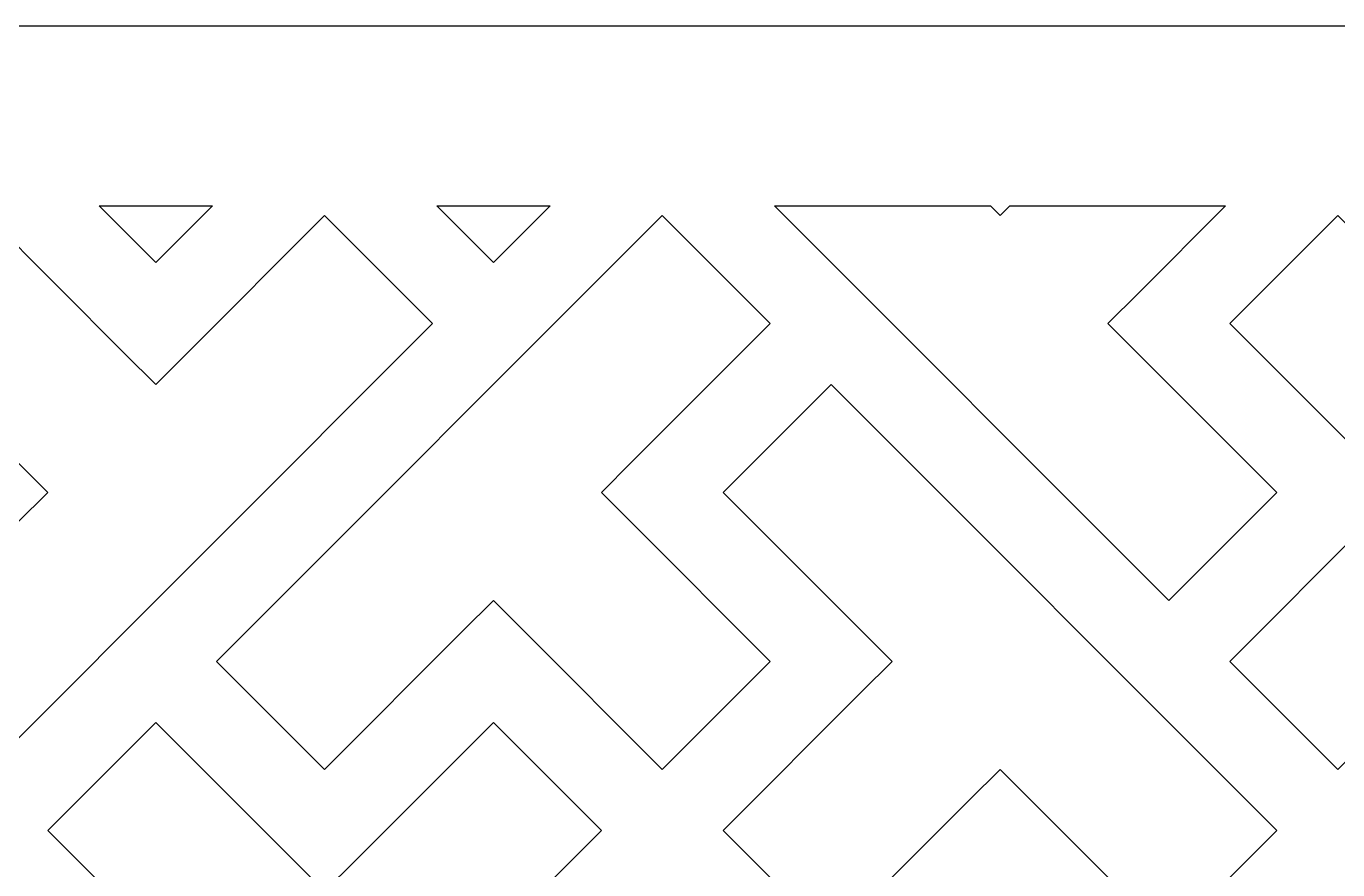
# Model space of a CAD drawing. Header units: centimetres. Extents: x -27.5 to -21.4, y -9.5 to 3.
# Drawn here: x -26.309 to -24.455, y -4.602 to -3.41 of the extents above; entities that cross this region are included whole.
import ezdxf

# ---------------------------------------------------------------- set-up
doc = ezdxf.new("R2010")
doc.units = ezdxf.units.CM
doc.header["$MEASUREMENT"] = 0
doc.layers.add('layer 1', color=7, linetype='Continuous')

msp = doc.modelspace()

# ---------------------------------------------------------------- linework, layer by layer
at = {"layer": 'layer 1', "color": 7}
for points, knots in [([(-27.5, -3.4105), (-27.5, -3.4105), (-21.4105, -3.4105), (-21.4105, -3.4105), (-21.4105, -3.4105), (-21.4105, -3.4105), (-21.4105, -9.5), (-21.4105, -9.5), (-21.4105, -9.5), (-21.4105, -9.5), (-27.5, -9.5), (-27.5, -9.5), (-27.5, -9.5), (-27.5, -9.5), (-27.5, -3.4105), (-27.5, -3.4105)], [0, 0, 0, 0, 0.2, 0.2, 0.2, 0.2, 0.4, 0.4, 0.4, 0.4, 0.6, 0.6, 0.6, 0.6, 1, 1, 1, 1]), ([(-26.20568, -3.66423), (-26.20568, -3.66423), (-26.12559, -3.74431), (-26.12559, -3.74431), (-26.12559, -3.74431), (-26.12559, -3.74431), (-26.0455, -3.66423), (-26.0455, -3.66423), (-26.0455, -3.66423), (-26.0455, -3.66423), (-26.20568, -3.66423), (-26.20568, -3.66423)], [0, 0, 0, 0, 0.25, 0.25, 0.25, 0.25, 0.5, 0.5, 0.5, 0.5, 1, 1, 1, 1]), ([(-25.72844, -3.66423), (-25.72844, -3.66423), (-25.64835, -3.74431), (-25.64835, -3.74431), (-25.64835, -3.74431), (-25.64835, -3.74431), (-25.56826, -3.66423), (-25.56826, -3.66423), (-25.56826, -3.66423), (-25.56826, -3.66423), (-25.72844, -3.66423), (-25.72844, -3.66423)], [0, 0, 0, 0, 0.25, 0.25, 0.25, 0.25, 0.5, 0.5, 0.5, 0.5, 1, 1, 1, 1]), ([(-25.2512, -3.66423), (-25.2512, -3.66423), (-24.69387, -4.22155), (-24.69387, -4.22155), (-24.69387, -4.22155), (-24.69387, -4.22155), (-24.54136, -4.06905), (-24.54136, -4.06905), (-24.54136, -4.06905), (-24.54136, -4.06905), (-24.73692, -3.87348), (-24.73692, -3.87348), (-24.73692, -3.87348), (-24.73692, -3.87348), (-24.77998, -3.83043), (-24.77998, -3.83043), (-24.77998, -3.83043), (-24.77998, -3.83043), (-24.73692, -3.78737), (-24.73692, -3.78737), (-24.73692, -3.78737), (-24.73692, -3.78737), (-24.61378, -3.66423), (-24.61378, -3.66423), (-24.61378, -3.66423), (-24.61378, -3.66423), (-24.9188, -3.66423), (-24.9188, -3.66423), (-24.9188, -3.66423), (-24.9188, -3.66423), (-24.93249, -3.67792), (-24.93249, -3.67792), (-24.93249, -3.67792), (-24.93249, -3.67792), (-24.94618, -3.66423), (-24.94618, -3.66423), (-24.94618, -3.66423), (-24.94618, -3.66423), (-25.2512, -3.66423), (-25.2512, -3.66423)], [0, 0, 0, 0, 0.0909091, 0.0909091, 0.0909091, 0.0909091, 0.1818182, 0.1818182, 0.1818182, 0.1818182, 0.2727273, 0.2727273, 0.2727273, 0.2727273, 0.3636364, 0.3636364, 0.3636364, 0.3636364, 0.4545455, 0.4545455, 0.4545455, 0.4545455, 0.5454545, 0.5454545, 0.5454545, 0.5454545, 0.6363636, 0.6363636, 0.6363636, 0.6363636, 0.7272727, 0.7272727, 0.7272727, 0.7272727, 0.8181818, 0.8181818, 0.8181818, 0.8181818, 1, 1, 1, 1]), ([(-26.51672, -4.30767), (-26.51672, -4.30767), (-26.36421, -4.46017), (-26.36421, -4.46017), (-26.36421, -4.46017), (-26.36421, -4.46017), (-25.73446, -3.83043), (-25.73446, -3.83043), (-25.73446, -3.83043), (-25.73446, -3.83043), (-25.88697, -3.67792), (-25.88697, -3.67792), (-25.88697, -3.67792), (-25.88697, -3.67792), (-26.08253, -3.87348), (-26.08253, -3.87348), (-26.08253, -3.87348), (-26.08253, -3.87348), (-26.12559, -3.91654), (-26.12559, -3.91654), (-26.12559, -3.91654), (-26.12559, -3.91654), (-26.16865, -3.87348), (-26.16865, -3.87348), (-26.16865, -3.87348), (-26.16865, -3.87348), (-26.36421, -3.67792), (-26.36421, -3.67792), (-26.36421, -3.67792), (-26.36421, -3.67792), (-26.36421, -3.67792), (-26.36421, -3.67792), (-26.36421, -3.67792), (-26.36421, -3.67792), (-26.51672, -3.83043), (-26.51672, -3.83043), (-26.51672, -3.83043), (-26.51672, -3.83043), (-26.32116, -4.02599), (-26.32116, -4.02599), (-26.32116, -4.02599), (-26.32116, -4.02599), (-26.2781, -4.06905), (-26.2781, -4.06905), (-26.2781, -4.06905), (-26.2781, -4.06905), (-26.32116, -4.1121), (-26.32116, -4.1121), (-26.32116, -4.1121), (-26.32116, -4.1121), (-26.51672, -4.30767), (-26.51672, -4.30767)], [0, 0, 0, 0, 0.0714286, 0.0714286, 0.0714286, 0.0714286, 0.1428571, 0.1428571, 0.1428571, 0.1428571, 0.2142857, 0.2142857, 0.2142857, 0.2142857, 0.2857143, 0.2857143, 0.2857143, 0.2857143, 0.3571429, 0.3571429, 0.3571429, 0.3571429, 0.4285714, 0.4285714, 0.4285714, 0.4285714, 0.5, 0.5, 0.5, 0.5, 0.5714286, 0.5714286, 0.5714286, 0.5714286, 0.6428571, 0.6428571, 0.6428571, 0.6428571, 0.7142857, 0.7142857, 0.7142857, 0.7142857, 0.7857143, 0.7857143, 0.7857143, 0.7857143, 0.8571429, 0.8571429, 0.8571429, 0.8571429, 1, 1, 1, 1]), ([(-25.40973, -3.67792), (-25.40973, -3.67792), (-26.03948, -4.30767), (-26.03948, -4.30767), (-26.03948, -4.30767), (-26.03948, -4.30767), (-25.88697, -4.46017), (-25.88697, -4.46017), (-25.88697, -4.46017), (-25.88697, -4.46017), (-25.69141, -4.26461), (-25.69141, -4.26461), (-25.69141, -4.26461), (-25.69141, -4.26461), (-25.64835, -4.22155), (-25.64835, -4.22155), (-25.64835, -4.22155), (-25.64835, -4.22155), (-25.60529, -4.26461), (-25.60529, -4.26461), (-25.60529, -4.26461), (-25.60529, -4.26461), (-25.40973, -4.46017), (-25.40973, -4.46017), (-25.40973, -4.46017), (-25.40973, -4.46017), (-25.25722, -4.30767), (-25.25722, -4.30767), (-25.25722, -4.30767), (-25.25722, -4.30767), (-25.45279, -4.1121), (-25.45279, -4.1121), (-25.45279, -4.1121), (-25.45279, -4.1121), (-25.49584, -4.06905), (-25.49584, -4.06905), (-25.49584, -4.06905), (-25.49584, -4.06905), (-25.45279, -4.02599), (-25.45279, -4.02599), (-25.45279, -4.02599), (-25.45279, -4.02599), (-25.25722, -3.83043), (-25.25722, -3.83043), (-25.25722, -3.83043), (-25.25722, -3.83043), (-25.40973, -3.67792), (-25.40973, -3.67792)], [0, 0, 0, 0, 0.0769231, 0.0769231, 0.0769231, 0.0769231, 0.1538462, 0.1538462, 0.1538462, 0.1538462, 0.2307692, 0.2307692, 0.2307692, 0.2307692, 0.3076923, 0.3076923, 0.3076923, 0.3076923, 0.3846154, 0.3846154, 0.3846154, 0.3846154, 0.4615385, 0.4615385, 0.4615385, 0.4615385, 0.5384615, 0.5384615, 0.5384615, 0.5384615, 0.6153846, 0.6153846, 0.6153846, 0.6153846, 0.6923077, 0.6923077, 0.6923077, 0.6923077, 0.7692308, 0.7692308, 0.7692308, 0.7692308, 0.8461538, 0.8461538, 0.8461538, 0.8461538, 1, 1, 1, 1]), ([(-25.40973, -3.67792), (-25.40973, -3.67792), (-25.40973, -3.67792), (-25.40973, -3.67792), (-25.40973, -3.67792), (-25.40973, -3.67792), (-25.40973, -3.67792), (-25.40973, -3.67792)], [0, 0, 0, 0, 0.3333333, 0.3333333, 0.3333333, 0.3333333, 1, 1, 1, 1]), ([(-25.25722, -3.83043), (-25.25722, -3.83043), (-25.40973, -3.67792), (-25.40973, -3.67792), (-25.40973, -3.67792), (-25.40973, -3.67792), (-25.25722, -3.83043), (-25.25722, -3.83043)], [0, 0, 0, 0, 0.3333333, 0.3333333, 0.3333333, 0.3333333, 1, 1, 1, 1]), ([(-24.60776, -4.30767), (-24.60776, -4.30767), (-24.45525, -4.46017), (-24.45525, -4.46017), (-24.45525, -4.46017), (-24.45525, -4.46017), (-23.8255, -3.83043), (-23.8255, -3.83043), (-23.8255, -3.83043), (-23.8255, -3.83043), (-23.97801, -3.67792), (-23.97801, -3.67792), (-23.97801, -3.67792), (-23.97801, -3.67792), (-24.17357, -3.87348), (-24.17357, -3.87348), (-24.17357, -3.87348), (-24.17357, -3.87348), (-24.21663, -3.91654), (-24.21663, -3.91654), (-24.21663, -3.91654), (-24.21663, -3.91654), (-24.25968, -3.87348), (-24.25968, -3.87348), (-24.25968, -3.87348), (-24.25968, -3.87348), (-24.45525, -3.67792), (-24.45525, -3.67792), (-24.45525, -3.67792), (-24.45525, -3.67792), (-24.45525, -3.67792), (-24.45525, -3.67792), (-24.45525, -3.67792), (-24.45525, -3.67792), (-24.45525, -3.67792), (-24.45525, -3.67792), (-24.45525, -3.67792), (-24.45525, -3.67792), (-24.60776, -3.83043), (-24.60776, -3.83043), (-24.60776, -3.83043), (-24.60776, -3.83043), (-24.41219, -4.02599), (-24.41219, -4.02599), (-24.41219, -4.02599), (-24.41219, -4.02599), (-24.36914, -4.06905), (-24.36914, -4.06905), (-24.36914, -4.06905), (-24.36914, -4.06905), (-24.41219, -4.1121), (-24.41219, -4.1121), (-24.41219, -4.1121), (-24.41219, -4.1121), (-24.60776, -4.30767), (-24.60776, -4.30767)], [0, 0, 0, 0, 0.0666667, 0.0666667, 0.0666667, 0.0666667, 0.1333333, 0.1333333, 0.1333333, 0.1333333, 0.2, 0.2, 0.2, 0.2, 0.2666667, 0.2666667, 0.2666667, 0.2666667, 0.3333333, 0.3333333, 0.3333333, 0.3333333, 0.4, 0.4, 0.4, 0.4, 0.4666667, 0.4666667, 0.4666667, 0.4666667, 0.5333333, 0.5333333, 0.5333333, 0.5333333, 0.6, 0.6, 0.6, 0.6, 0.6666667, 0.6666667, 0.6666667, 0.6666667, 0.7333333, 0.7333333, 0.7333333, 0.7333333, 0.8, 0.8, 0.8, 0.8, 0.8666667, 0.8666667, 0.8666667, 0.8666667, 1, 1, 1, 1]), ([(-24.54136, -4.54629), (-24.54136, -4.54629), (-25.17111, -3.91654), (-25.17111, -3.91654), (-25.17111, -3.91654), (-25.17111, -3.91654), (-25.32362, -4.06905), (-25.32362, -4.06905), (-25.32362, -4.06905), (-25.32362, -4.06905), (-25.12805, -4.26461), (-25.12805, -4.26461), (-25.12805, -4.26461), (-25.12805, -4.26461), (-25.085, -4.30767), (-25.085, -4.30767), (-25.085, -4.30767), (-25.085, -4.30767), (-25.12805, -4.35072), (-25.12805, -4.35072), (-25.12805, -4.35072), (-25.12805, -4.35072), (-25.32362, -4.54629), (-25.32362, -4.54629), (-25.32362, -4.54629), (-25.32362, -4.54629), (-25.32362, -4.54629), (-25.32362, -4.54629), (-25.32362, -4.54629), (-25.32362, -4.54629), (-25.17111, -4.6988), (-25.17111, -4.6988), (-25.17111, -4.6988), (-25.17111, -4.6988), (-24.97554, -4.50323), (-24.97554, -4.50323), (-24.97554, -4.50323), (-24.97554, -4.50323), (-24.93249, -4.46017), (-24.93249, -4.46017), (-24.93249, -4.46017), (-24.93249, -4.46017), (-24.88943, -4.50323), (-24.88943, -4.50323), (-24.88943, -4.50323), (-24.88943, -4.50323), (-24.69387, -4.6988), (-24.69387, -4.6988), (-24.69387, -4.6988), (-24.69387, -4.6988), (-24.54136, -4.54629), (-24.54136, -4.54629)], [0, 0, 0, 0, 0.0714286, 0.0714286, 0.0714286, 0.0714286, 0.1428571, 0.1428571, 0.1428571, 0.1428571, 0.2142857, 0.2142857, 0.2142857, 0.2142857, 0.2857143, 0.2857143, 0.2857143, 0.2857143, 0.3571429, 0.3571429, 0.3571429, 0.3571429, 0.4285714, 0.4285714, 0.4285714, 0.4285714, 0.5, 0.5, 0.5, 0.5, 0.5714286, 0.5714286, 0.5714286, 0.5714286, 0.6428571, 0.6428571, 0.6428571, 0.6428571, 0.7142857, 0.7142857, 0.7142857, 0.7142857, 0.7857143, 0.7857143, 0.7857143, 0.7857143, 0.8571429, 0.8571429, 0.8571429, 0.8571429, 1, 1, 1, 1]), ([(-26.2781, -4.54629), (-26.2781, -4.54629), (-25.64835, -5.17604), (-25.64835, -5.17604), (-25.64835, -5.17604), (-25.64835, -5.17604), (-25.49584, -5.02353), (-25.49584, -5.02353), (-25.49584, -5.02353), (-25.49584, -5.02353), (-25.69141, -4.82796), (-25.69141, -4.82796), (-25.69141, -4.82796), (-25.69141, -4.82796), (-25.73446, -4.78491), (-25.73446, -4.78491), (-25.73446, -4.78491), (-25.73446, -4.78491), (-25.69141, -4.74185), (-25.69141, -4.74185), (-25.69141, -4.74185), (-25.69141, -4.74185), (-25.49584, -4.54629), (-25.49584, -4.54629), (-25.49584, -4.54629), (-25.49584, -4.54629), (-25.64835, -4.39378), (-25.64835, -4.39378), (-25.64835, -4.39378), (-25.64835, -4.39378), (-25.84391, -4.58934), (-25.84391, -4.58934), (-25.84391, -4.58934), (-25.84391, -4.58934), (-25.88697, -4.6324), (-25.88697, -4.6324), (-25.88697, -4.6324), (-25.88697, -4.6324), (-25.93003, -4.58934), (-25.93003, -4.58934), (-25.93003, -4.58934), (-25.93003, -4.58934), (-26.12559, -4.39378), (-26.12559, -4.39378), (-26.12559, -4.39378), (-26.12559, -4.39378), (-26.2781, -4.54629), (-26.2781, -4.54629)], [0, 0, 0, 0, 0.0769231, 0.0769231, 0.0769231, 0.0769231, 0.1538462, 0.1538462, 0.1538462, 0.1538462, 0.2307692, 0.2307692, 0.2307692, 0.2307692, 0.3076923, 0.3076923, 0.3076923, 0.3076923, 0.3846154, 0.3846154, 0.3846154, 0.3846154, 0.4615385, 0.4615385, 0.4615385, 0.4615385, 0.5384615, 0.5384615, 0.5384615, 0.5384615, 0.6153846, 0.6153846, 0.6153846, 0.6153846, 0.6923077, 0.6923077, 0.6923077, 0.6923077, 0.7692308, 0.7692308, 0.7692308, 0.7692308, 0.8461538, 0.8461538, 0.8461538, 0.8461538, 1, 1, 1, 1])]:
    msp.add_open_spline(points, degree=3, knots=knots, dxfattribs=at)
at = {"layer": 'layer 1', "color": 250, "lineweight": 9}
for points, knots in [([(-27.5, -3.4105), (-27.5, -3.4105), (-21.4105, -3.4105), (-21.4105, -3.4105), (-21.4105, -3.4105), (-21.4105, -3.4105), (-21.4105, -9.5), (-21.4105, -9.5), (-21.4105, -9.5), (-21.4105, -9.5), (-27.5, -9.5), (-27.5, -9.5), (-27.5, -9.5), (-27.5, -9.5), (-27.5, -3.4105), (-27.5, -3.4105)], [0, 0, 0, 0, 0.2, 0.2, 0.2, 0.2, 0.4, 0.4, 0.4, 0.4, 0.6, 0.6, 0.6, 0.6, 1, 1, 1, 1]), ([(-26.20568, -3.66423), (-26.20568, -3.66423), (-26.12559, -3.74431), (-26.12559, -3.74431), (-26.12559, -3.74431), (-26.12559, -3.74431), (-26.0455, -3.66423), (-26.0455, -3.66423), (-26.0455, -3.66423), (-26.0455, -3.66423), (-26.20568, -3.66423), (-26.20568, -3.66423)], [0, 0, 0, 0, 0.25, 0.25, 0.25, 0.25, 0.5, 0.5, 0.5, 0.5, 1, 1, 1, 1]), ([(-25.72844, -3.66423), (-25.72844, -3.66423), (-25.64835, -3.74431), (-25.64835, -3.74431), (-25.64835, -3.74431), (-25.64835, -3.74431), (-25.56826, -3.66423), (-25.56826, -3.66423), (-25.56826, -3.66423), (-25.56826, -3.66423), (-25.72844, -3.66423), (-25.72844, -3.66423)], [0, 0, 0, 0, 0.25, 0.25, 0.25, 0.25, 0.5, 0.5, 0.5, 0.5, 1, 1, 1, 1]), ([(-25.2512, -3.66423), (-25.2512, -3.66423), (-24.69387, -4.22155), (-24.69387, -4.22155), (-24.69387, -4.22155), (-24.69387, -4.22155), (-24.54136, -4.06905), (-24.54136, -4.06905), (-24.54136, -4.06905), (-24.54136, -4.06905), (-24.73692, -3.87348), (-24.73692, -3.87348), (-24.73692, -3.87348), (-24.73692, -3.87348), (-24.77998, -3.83043), (-24.77998, -3.83043), (-24.77998, -3.83043), (-24.77998, -3.83043), (-24.73692, -3.78737), (-24.73692, -3.78737), (-24.73692, -3.78737), (-24.73692, -3.78737), (-24.61378, -3.66423), (-24.61378, -3.66423), (-24.61378, -3.66423), (-24.61378, -3.66423), (-24.9188, -3.66423), (-24.9188, -3.66423), (-24.9188, -3.66423), (-24.9188, -3.66423), (-24.93249, -3.67792), (-24.93249, -3.67792), (-24.93249, -3.67792), (-24.93249, -3.67792), (-24.94618, -3.66423), (-24.94618, -3.66423), (-24.94618, -3.66423), (-24.94618, -3.66423), (-25.2512, -3.66423), (-25.2512, -3.66423)], [0, 0, 0, 0, 0.0909091, 0.0909091, 0.0909091, 0.0909091, 0.1818182, 0.1818182, 0.1818182, 0.1818182, 0.2727273, 0.2727273, 0.2727273, 0.2727273, 0.3636364, 0.3636364, 0.3636364, 0.3636364, 0.4545455, 0.4545455, 0.4545455, 0.4545455, 0.5454545, 0.5454545, 0.5454545, 0.5454545, 0.6363636, 0.6363636, 0.6363636, 0.6363636, 0.7272727, 0.7272727, 0.7272727, 0.7272727, 0.8181818, 0.8181818, 0.8181818, 0.8181818, 1, 1, 1, 1]), ([(-26.51672, -4.30767), (-26.51672, -4.30767), (-26.36421, -4.46017), (-26.36421, -4.46017), (-26.36421, -4.46017), (-26.36421, -4.46017), (-25.73446, -3.83043), (-25.73446, -3.83043), (-25.73446, -3.83043), (-25.73446, -3.83043), (-25.88697, -3.67792), (-25.88697, -3.67792), (-25.88697, -3.67792), (-25.88697, -3.67792), (-26.08253, -3.87348), (-26.08253, -3.87348), (-26.08253, -3.87348), (-26.08253, -3.87348), (-26.12559, -3.91654), (-26.12559, -3.91654), (-26.12559, -3.91654), (-26.12559, -3.91654), (-26.16865, -3.87348), (-26.16865, -3.87348), (-26.16865, -3.87348), (-26.16865, -3.87348), (-26.36421, -3.67792), (-26.36421, -3.67792), (-26.36421, -3.67792), (-26.36421, -3.67792), (-26.36421, -3.67792), (-26.36421, -3.67792), (-26.36421, -3.67792), (-26.36421, -3.67792), (-26.51672, -3.83043), (-26.51672, -3.83043), (-26.51672, -3.83043), (-26.51672, -3.83043), (-26.32116, -4.02599), (-26.32116, -4.02599), (-26.32116, -4.02599), (-26.32116, -4.02599), (-26.2781, -4.06905), (-26.2781, -4.06905), (-26.2781, -4.06905), (-26.2781, -4.06905), (-26.32116, -4.1121), (-26.32116, -4.1121), (-26.32116, -4.1121), (-26.32116, -4.1121), (-26.51672, -4.30767), (-26.51672, -4.30767)], [0, 0, 0, 0, 0.0714286, 0.0714286, 0.0714286, 0.0714286, 0.1428571, 0.1428571, 0.1428571, 0.1428571, 0.2142857, 0.2142857, 0.2142857, 0.2142857, 0.2857143, 0.2857143, 0.2857143, 0.2857143, 0.3571429, 0.3571429, 0.3571429, 0.3571429, 0.4285714, 0.4285714, 0.4285714, 0.4285714, 0.5, 0.5, 0.5, 0.5, 0.5714286, 0.5714286, 0.5714286, 0.5714286, 0.6428571, 0.6428571, 0.6428571, 0.6428571, 0.7142857, 0.7142857, 0.7142857, 0.7142857, 0.7857143, 0.7857143, 0.7857143, 0.7857143, 0.8571429, 0.8571429, 0.8571429, 0.8571429, 1, 1, 1, 1]), ([(-25.40973, -3.67792), (-25.40973, -3.67792), (-26.03948, -4.30767), (-26.03948, -4.30767), (-26.03948, -4.30767), (-26.03948, -4.30767), (-25.88697, -4.46017), (-25.88697, -4.46017), (-25.88697, -4.46017), (-25.88697, -4.46017), (-25.69141, -4.26461), (-25.69141, -4.26461), (-25.69141, -4.26461), (-25.69141, -4.26461), (-25.64835, -4.22155), (-25.64835, -4.22155), (-25.64835, -4.22155), (-25.64835, -4.22155), (-25.60529, -4.26461), (-25.60529, -4.26461), (-25.60529, -4.26461), (-25.60529, -4.26461), (-25.40973, -4.46017), (-25.40973, -4.46017), (-25.40973, -4.46017), (-25.40973, -4.46017), (-25.25722, -4.30767), (-25.25722, -4.30767), (-25.25722, -4.30767), (-25.25722, -4.30767), (-25.45279, -4.1121), (-25.45279, -4.1121), (-25.45279, -4.1121), (-25.45279, -4.1121), (-25.49584, -4.06905), (-25.49584, -4.06905), (-25.49584, -4.06905), (-25.49584, -4.06905), (-25.45279, -4.02599), (-25.45279, -4.02599), (-25.45279, -4.02599), (-25.45279, -4.02599), (-25.25722, -3.83043), (-25.25722, -3.83043), (-25.25722, -3.83043), (-25.25722, -3.83043), (-25.40973, -3.67792), (-25.40973, -3.67792)], [0, 0, 0, 0, 0.0769231, 0.0769231, 0.0769231, 0.0769231, 0.1538462, 0.1538462, 0.1538462, 0.1538462, 0.2307692, 0.2307692, 0.2307692, 0.2307692, 0.3076923, 0.3076923, 0.3076923, 0.3076923, 0.3846154, 0.3846154, 0.3846154, 0.3846154, 0.4615385, 0.4615385, 0.4615385, 0.4615385, 0.5384615, 0.5384615, 0.5384615, 0.5384615, 0.6153846, 0.6153846, 0.6153846, 0.6153846, 0.6923077, 0.6923077, 0.6923077, 0.6923077, 0.7692308, 0.7692308, 0.7692308, 0.7692308, 0.8461538, 0.8461538, 0.8461538, 0.8461538, 1, 1, 1, 1]), ([(-24.60776, -4.30767), (-24.60776, -4.30767), (-24.45525, -4.46017), (-24.45525, -4.46017), (-24.45525, -4.46017), (-24.45525, -4.46017), (-23.8255, -3.83043), (-23.8255, -3.83043), (-23.8255, -3.83043), (-23.8255, -3.83043), (-23.97801, -3.67792), (-23.97801, -3.67792), (-23.97801, -3.67792), (-23.97801, -3.67792), (-24.17357, -3.87348), (-24.17357, -3.87348), (-24.17357, -3.87348), (-24.17357, -3.87348), (-24.21663, -3.91654), (-24.21663, -3.91654), (-24.21663, -3.91654), (-24.21663, -3.91654), (-24.25968, -3.87348), (-24.25968, -3.87348), (-24.25968, -3.87348), (-24.25968, -3.87348), (-24.45525, -3.67792), (-24.45525, -3.67792), (-24.45525, -3.67792), (-24.45525, -3.67792), (-24.45525, -3.67792), (-24.45525, -3.67792), (-24.45525, -3.67792), (-24.45525, -3.67792), (-24.45525, -3.67792), (-24.45525, -3.67792), (-24.45525, -3.67792), (-24.45525, -3.67792), (-24.60776, -3.83043), (-24.60776, -3.83043), (-24.60776, -3.83043), (-24.60776, -3.83043), (-24.41219, -4.02599), (-24.41219, -4.02599), (-24.41219, -4.02599), (-24.41219, -4.02599), (-24.36914, -4.06905), (-24.36914, -4.06905), (-24.36914, -4.06905), (-24.36914, -4.06905), (-24.41219, -4.1121), (-24.41219, -4.1121), (-24.41219, -4.1121), (-24.41219, -4.1121), (-24.60776, -4.30767), (-24.60776, -4.30767)], [0, 0, 0, 0, 0.0666667, 0.0666667, 0.0666667, 0.0666667, 0.1333333, 0.1333333, 0.1333333, 0.1333333, 0.2, 0.2, 0.2, 0.2, 0.2666667, 0.2666667, 0.2666667, 0.2666667, 0.3333333, 0.3333333, 0.3333333, 0.3333333, 0.4, 0.4, 0.4, 0.4, 0.4666667, 0.4666667, 0.4666667, 0.4666667, 0.5333333, 0.5333333, 0.5333333, 0.5333333, 0.6, 0.6, 0.6, 0.6, 0.6666667, 0.6666667, 0.6666667, 0.6666667, 0.7333333, 0.7333333, 0.7333333, 0.7333333, 0.8, 0.8, 0.8, 0.8, 0.8666667, 0.8666667, 0.8666667, 0.8666667, 1, 1, 1, 1]), ([(-24.54136, -4.54629), (-24.54136, -4.54629), (-25.17111, -3.91654), (-25.17111, -3.91654), (-25.17111, -3.91654), (-25.17111, -3.91654), (-25.32362, -4.06905), (-25.32362, -4.06905), (-25.32362, -4.06905), (-25.32362, -4.06905), (-25.12805, -4.26461), (-25.12805, -4.26461), (-25.12805, -4.26461), (-25.12805, -4.26461), (-25.085, -4.30767), (-25.085, -4.30767), (-25.085, -4.30767), (-25.085, -4.30767), (-25.12805, -4.35072), (-25.12805, -4.35072), (-25.12805, -4.35072), (-25.12805, -4.35072), (-25.32362, -4.54629), (-25.32362, -4.54629), (-25.32362, -4.54629), (-25.32362, -4.54629), (-25.32362, -4.54629), (-25.32362, -4.54629), (-25.32362, -4.54629), (-25.32362, -4.54629), (-25.17111, -4.6988), (-25.17111, -4.6988), (-25.17111, -4.6988), (-25.17111, -4.6988), (-24.97554, -4.50323), (-24.97554, -4.50323), (-24.97554, -4.50323), (-24.97554, -4.50323), (-24.93249, -4.46017), (-24.93249, -4.46017), (-24.93249, -4.46017), (-24.93249, -4.46017), (-24.88943, -4.50323), (-24.88943, -4.50323), (-24.88943, -4.50323), (-24.88943, -4.50323), (-24.69387, -4.6988), (-24.69387, -4.6988), (-24.69387, -4.6988), (-24.69387, -4.6988), (-24.54136, -4.54629), (-24.54136, -4.54629)], [0, 0, 0, 0, 0.0714286, 0.0714286, 0.0714286, 0.0714286, 0.1428571, 0.1428571, 0.1428571, 0.1428571, 0.2142857, 0.2142857, 0.2142857, 0.2142857, 0.2857143, 0.2857143, 0.2857143, 0.2857143, 0.3571429, 0.3571429, 0.3571429, 0.3571429, 0.4285714, 0.4285714, 0.4285714, 0.4285714, 0.5, 0.5, 0.5, 0.5, 0.5714286, 0.5714286, 0.5714286, 0.5714286, 0.6428571, 0.6428571, 0.6428571, 0.6428571, 0.7142857, 0.7142857, 0.7142857, 0.7142857, 0.7857143, 0.7857143, 0.7857143, 0.7857143, 0.8571429, 0.8571429, 0.8571429, 0.8571429, 1, 1, 1, 1]), ([(-26.2781, -4.54629), (-26.2781, -4.54629), (-25.64835, -5.17604), (-25.64835, -5.17604), (-25.64835, -5.17604), (-25.64835, -5.17604), (-25.49584, -5.02353), (-25.49584, -5.02353), (-25.49584, -5.02353), (-25.49584, -5.02353), (-25.69141, -4.82796), (-25.69141, -4.82796), (-25.69141, -4.82796), (-25.69141, -4.82796), (-25.73446, -4.78491), (-25.73446, -4.78491), (-25.73446, -4.78491), (-25.73446, -4.78491), (-25.69141, -4.74185), (-25.69141, -4.74185), (-25.69141, -4.74185), (-25.69141, -4.74185), (-25.49584, -4.54629), (-25.49584, -4.54629), (-25.49584, -4.54629), (-25.49584, -4.54629), (-25.64835, -4.39378), (-25.64835, -4.39378), (-25.64835, -4.39378), (-25.64835, -4.39378), (-25.84391, -4.58934), (-25.84391, -4.58934), (-25.84391, -4.58934), (-25.84391, -4.58934), (-25.88697, -4.6324), (-25.88697, -4.6324), (-25.88697, -4.6324), (-25.88697, -4.6324), (-25.93003, -4.58934), (-25.93003, -4.58934), (-25.93003, -4.58934), (-25.93003, -4.58934), (-26.12559, -4.39378), (-26.12559, -4.39378), (-26.12559, -4.39378), (-26.12559, -4.39378), (-26.2781, -4.54629), (-26.2781, -4.54629)], [0, 0, 0, 0, 0.0769231, 0.0769231, 0.0769231, 0.0769231, 0.1538462, 0.1538462, 0.1538462, 0.1538462, 0.2307692, 0.2307692, 0.2307692, 0.2307692, 0.3076923, 0.3076923, 0.3076923, 0.3076923, 0.3846154, 0.3846154, 0.3846154, 0.3846154, 0.4615385, 0.4615385, 0.4615385, 0.4615385, 0.5384615, 0.5384615, 0.5384615, 0.5384615, 0.6153846, 0.6153846, 0.6153846, 0.6153846, 0.6923077, 0.6923077, 0.6923077, 0.6923077, 0.7692308, 0.7692308, 0.7692308, 0.7692308, 0.8461538, 0.8461538, 0.8461538, 0.8461538, 1, 1, 1, 1])]:
    msp.add_open_spline(points, degree=3, knots=knots, dxfattribs=at)
for points in [[(-25.40973, -3.67792), (-25.40973, -3.67792), (-25.40973, -3.67792), (-25.40973, -3.67792)], [(-25.25722, -3.83043), (-25.25722, -3.83043), (-25.40973, -3.67792), (-25.40973, -3.67792)]]:
    msp.add_open_spline(points, degree=3, dxfattribs=at)

doc.saveas('drawing.dxf')
